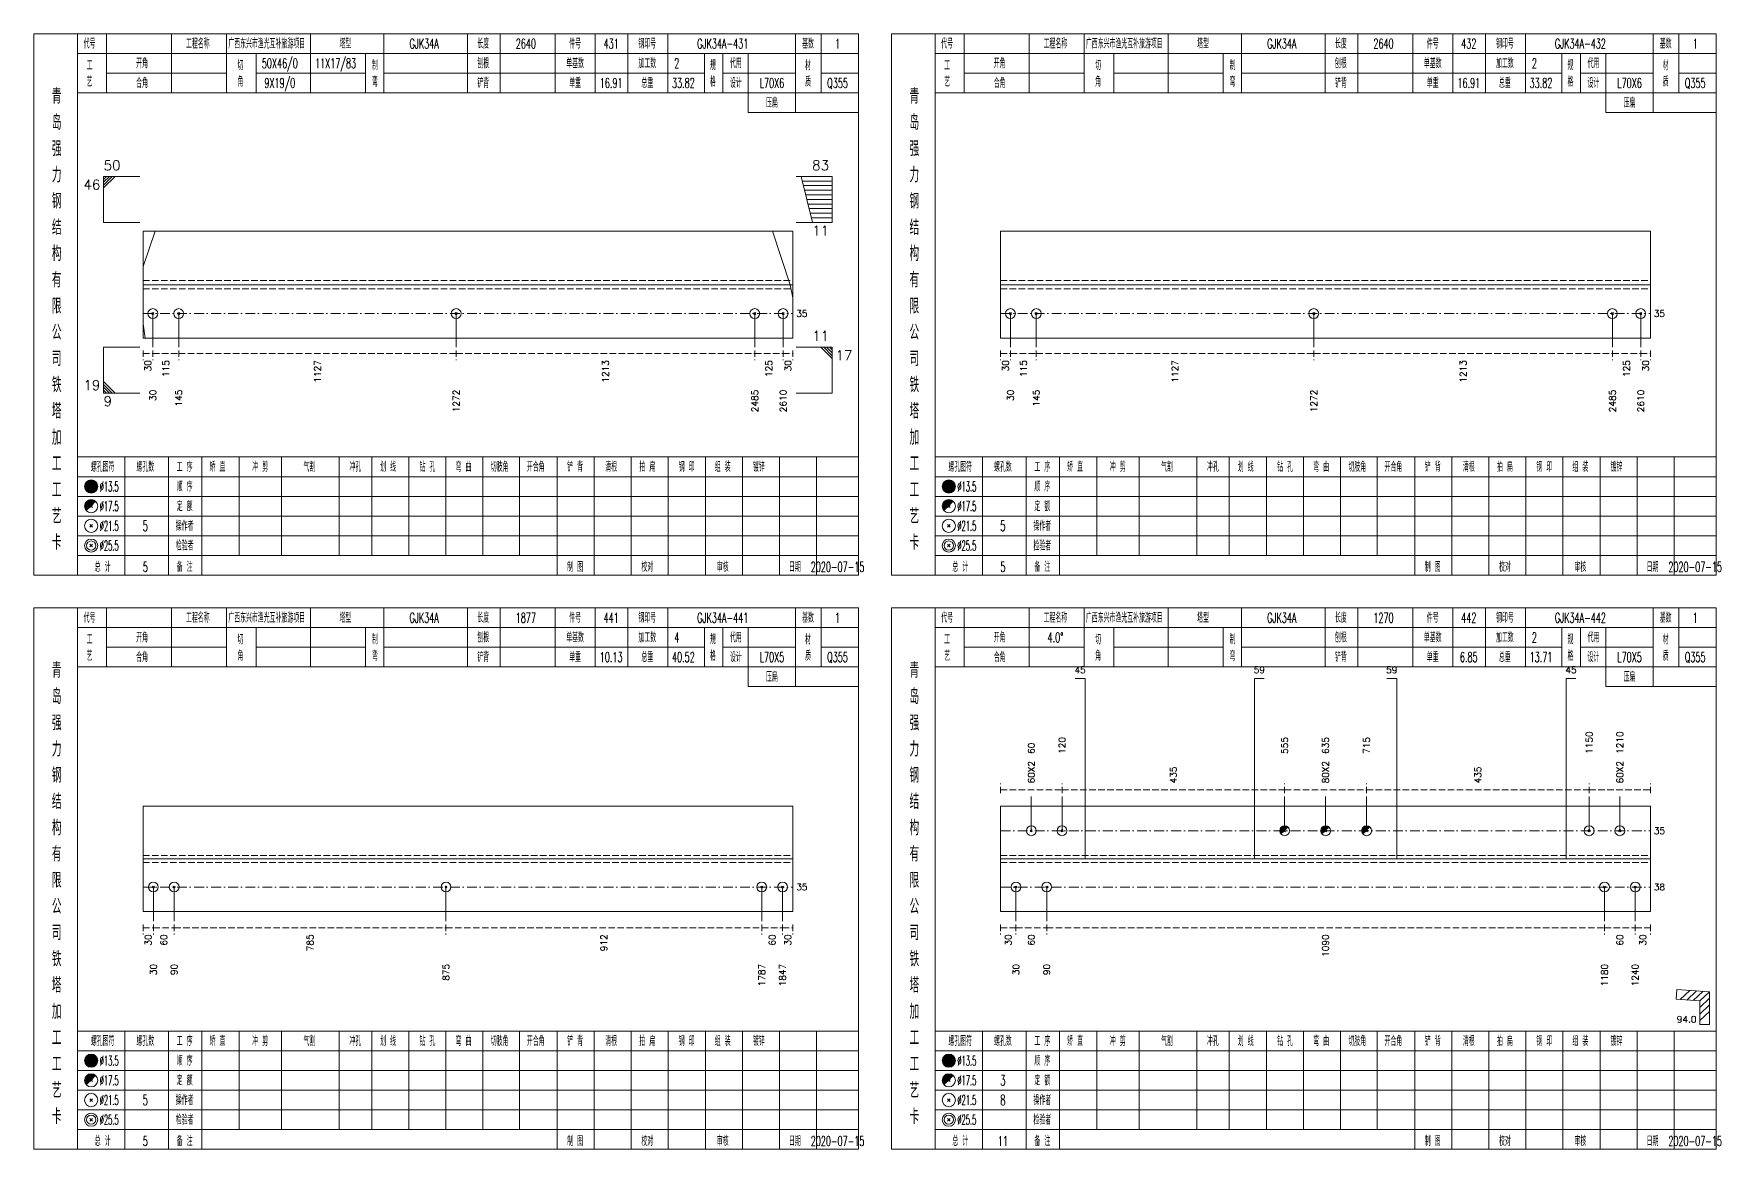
# Model space of a CAD drawing. Extents: x 0 to 2606, y -377 to 6479.
# Drawn here: x 2091 to 2606, y 4725 to 5065 of the extents above; entities that cross this region are included whole.
import ezdxf
from ezdxf.enums import TextEntityAlignment as Align

# ---------------------------------------------------------------- set-up
doc = ezdxf.new("R2010")
doc.units = 0
doc.header["$MEASUREMENT"] = 0
doc.linetypes.add('一点画线', pattern=[5.2, 3, -1, 0.2, -1])
doc.linetypes.add('虚线', pattern=[2.75, 2, -0.75])
doc.layers.get('0').update_dxf_attribs({"linetype": 'CONTINUOUS', "lineweight": 25})
for name, color, linetype, lineweight in [('1', 7, 'CONTINUOUS', 25), ('2', 7, 'CONTINUOUS', 25), ('4', 7, 'CONTINUOUS', 25)]:
    doc.layers.add(name, color=color, linetype=linetype, lineweight=lineweight)
doc.styles.get("Standard").update_dxf_attribs({"font": 'simplex.shx', "width": 0.7, "height": 3, "bigfont": 'gbhzfs.shx'})

msp = doc.modelspace()

# ---------------------------------------------------------------- linework, layer by layer
at = {"color": 7, "linetype": 'Continuous', "lineweight": 13}
for p, q in [((2112.5, 5021.5), (2123.5, 5021.5)), ((2112.5, 5007.5), (2112.5, 5021.5)), ((2113.38, 5021.5), (2112.5, 5020.62)), ((2114.25, 5021.5), (2112.5, 5019.75)), ((2115.12, 5021.5), (2112.5, 5018.88)), ((2116, 5021.5), (2112.5, 5018)), ((2334.6, 5021.5), (2323.6, 5021.5)), ((2328.6, 5007.5), (2325.1, 5021.5)), ((2334.6, 5020.1), (2325.45, 5020.1)), ((2334.6, 5007.5), (2334.6, 5021.5)), ((2334.6, 5018.7), (2325.8, 5018.7)), ((2334.6, 5017.3), (2326.15, 5017.3)), ((2334.6, 5015.9), (2326.5, 5015.9)), ((2334.6, 5014.5), (2326.85, 5014.5)), ((2334.6, 5013.1), (2327.2, 5013.1)), ((2334.6, 5011.7), (2327.55, 5011.7)), ((2334.6, 5010.3), (2327.9, 5010.3)), ((2112.5, 5007.5), (2123.5, 5007.5)), ((2124.5, 4994.08), (2128.25, 5004.79)), ((2321.77, 4988.5), (2316.37, 5004.79)), ((2334.6, 5007.5), (2323.6, 5007.5)), ((2334.6, 5008.9), (2328.25, 5008.9)), ((2322.6, 4984.54), (2321.77, 4988.5)), ((2127.5, 4979.71), (2127.5, 4969.5)), ((2135.38, 4979.71), (2135.38, 4969.5)), ((2219.95, 4979.71), (2219.95, 4969.5)), ((2310.97, 4979.71), (2310.97, 4969.5)), ((2319.6, 4979.71), (2319.6, 4969.5)), ((2388.9, 4979.71), (2388.9, 4969.5)), ((2396.78, 4979.71), (2396.78, 4969.5)), ((2481.35, 4979.71), (2481.35, 4969.5)), ((2572.37, 4979.71), (2572.37, 4969.5)), ((2581, 4979.71), (2581, 4969.5)), ((2124.5, 4976.63), (2125.18, 4972.21)), ((2112.5, 4969.5), (2123.5, 4969.5)), ((2112.5, 4969.5), (2112.5, 4955.5)), ((2334.6, 4969.5), (2323.6, 4969.5)), ((2331.1, 4969.5), (2334.6, 4966)), ((2331.98, 4969.5), (2334.6, 4966.88)), ((2332.85, 4969.5), (2334.6, 4967.75)), ((2333.73, 4969.5), (2334.6, 4968.62)), ((2334.6, 4969.5), (2334.6, 4955.5)), ((2116, 4955.5), (2112.5, 4959)), ((2115.12, 4955.5), (2112.5, 4958.12)), ((2114.25, 4955.5), (2112.5, 4957.25)), ((2113.38, 4955.5), (2112.5, 4956.38)), ((2112.5, 4955.5), (2123.5, 4955.5)), ((2334.6, 4955.5), (2323.6, 4955.5)), ((2395.26, 4822.07), (2395.26, 4832.5)), ((2404.62, 4822.07), (2404.62, 4832.5)), ((2472.47, 4822.07), (2472.47, 4832.5)), ((2484.95, 4822.07), (2484.95, 4832.5)), ((2497.43, 4822.07), (2497.43, 4832.5)), ((2565.28, 4822.07), (2565.28, 4832.5)), ((2574.64, 4822.07), (2574.64, 4832.5)), ((2394.96, 4821.77), (2395.56, 4822.37)), ((2395.56, 4821.77), (2394.96, 4822.37)), ((2404.32, 4821.77), (2404.92, 4822.37)), ((2404.92, 4821.77), (2404.32, 4822.37)), ((2564.98, 4821.77), (2565.58, 4822.37)), ((2565.58, 4821.77), (2564.98, 4822.37)), ((2574.34, 4821.77), (2574.94, 4822.37)), ((2574.94, 4821.77), (2574.34, 4822.37)), ((2127.67, 4804.93), (2127.67, 4794.5)), ((2134, 4804.93), (2134, 4794.5)), ((2216.85, 4804.93), (2216.85, 4794.5)), ((2313.1, 4804.93), (2313.1, 4794.5)), ((2319.43, 4804.93), (2319.43, 4794.5)), ((2390.58, 4804.93), (2390.58, 4794.5)), ((2399.94, 4804.93), (2399.94, 4794.5)), ((2569.96, 4804.93), (2569.96, 4794.5)), ((2579.32, 4804.93), (2579.32, 4794.5))]:
    msp.add_line(p, q, dxfattribs=at)
at = {"color": 7, "linetype": 'Continuous', "lineweight": 18}
for p, q in [((2124.5, 5004.79), (2124.5, 4972.21)), ((2124.5, 5004.79), (2322.6, 5004.79)), ((2322.6, 5004.79), (2322.6, 4972.21)), ((2385.9, 5004.79), (2385.9, 4972.21)), ((2385.9, 5004.79), (2584, 5004.79)), ((2584, 5004.79), (2584, 4972.21)), ((2124.5, 4988.5), (2322.6, 4988.5)), ((2385.9, 4988.5), (2584, 4988.5)), ((2124.5, 4829.57), (2124.5, 4797.43)), ((2124.5, 4829.57), (2322.6, 4829.57)), ((2322.6, 4829.57), (2322.6, 4797.43)), ((2385.9, 4829.57), (2385.9, 4797.43)), ((2385.9, 4829.57), (2584, 4829.57)), ((2584, 4829.57), (2584, 4797.43)), ((2124.5, 4813.5), (2322.6, 4813.5)), ((2385.9, 4813.5), (2584, 4813.5))]:
    msp.add_line(p, q, dxfattribs=at)
at = {"color": 1, "linetype": '虚线', "lineweight": 18}
for p, q in [((2124.5, 4989.79), (2322.6, 4989.79)), ((2385.9, 4989.79), (2584, 4989.79)), ((2124.5, 4987.21), (2322.6, 4987.21)), ((2385.9, 4987.21), (2584, 4987.21)), ((2124.5, 4814.57), (2322.6, 4814.57)), ((2385.9, 4814.57), (2584, 4814.57)), ((2124.5, 4812.43), (2322.6, 4812.43)), ((2385.9, 4812.43), (2584, 4812.43))]:
    msp.add_line(p, q, dxfattribs=at)
at = {"color": 3, "linetype": '一点画线', "lineweight": 13}
for p, q in [((2124.5, 4979.71), (2322.6, 4979.71)), ((2385.9, 4979.71), (2584, 4979.71)), ((2385.9, 4822.07), (2584, 4822.07)), ((2124.5, 4804.93), (2322.6, 4804.93)), ((2385.9, 4804.93), (2584, 4804.93))]:
    msp.add_line(p, q, dxfattribs=at)
at = {"color": 8, "linetype": '虚线', "lineweight": 9}
for p, q in [((2124.5, 4968.5), (2124.5, 4965.5)), ((2124.5, 4967.5), (2127.5, 4967.5)), ((2127.5, 4968.5), (2127.5, 4965.5)), ((2127.5, 4968.5), (2127.5, 4965.5)), ((2127.5, 4967.5), (2135.38, 4967.5)), ((2135.38, 4968.5), (2135.38, 4965.5)), ((2135.38, 4968.5), (2135.38, 4965.5)), ((2135.38, 4967.5), (2219.95, 4967.5)), ((2219.95, 4968.5), (2219.95, 4965.5)), ((2219.95, 4968.5), (2219.95, 4965.5)), ((2219.95, 4967.5), (2310.97, 4967.5)), ((2310.97, 4968.5), (2310.97, 4965.5)), ((2310.97, 4968.5), (2310.97, 4965.5)), ((2310.97, 4967.5), (2319.6, 4967.5)), ((2319.6, 4968.5), (2319.6, 4965.5)), ((2319.6, 4968.5), (2319.6, 4965.5)), ((2319.6, 4967.5), (2322.6, 4967.5)), ((2322.6, 4968.5), (2322.6, 4965.5)), ((2385.9, 4968.5), (2385.9, 4965.5)), ((2385.9, 4967.5), (2388.9, 4967.5)), ((2388.9, 4968.5), (2388.9, 4965.5)), ((2388.9, 4968.5), (2388.9, 4965.5)), ((2388.9, 4967.5), (2396.78, 4967.5)), ((2396.78, 4968.5), (2396.78, 4965.5)), ((2396.78, 4968.5), (2396.78, 4965.5)), ((2396.78, 4967.5), (2481.35, 4967.5)), ((2481.35, 4968.5), (2481.35, 4965.5)), ((2481.35, 4968.5), (2481.35, 4965.5)), ((2481.35, 4967.5), (2572.37, 4967.5)), ((2572.37, 4968.5), (2572.37, 4965.5)), ((2572.37, 4968.5), (2572.37, 4965.5)), ((2572.37, 4967.5), (2581, 4967.5)), ((2581, 4968.5), (2581, 4965.5)), ((2581, 4968.5), (2581, 4965.5)), ((2581, 4967.5), (2584, 4967.5)), ((2584, 4968.5), (2584, 4965.5)), ((2385.9, 4833.5), (2385.9, 4836.5)), ((2404.62, 4833.5), (2404.62, 4836.5)), ((2404.62, 4833.5), (2404.62, 4836.5)), ((2472.47, 4833.5), (2472.47, 4836.5)), ((2472.47, 4833.5), (2472.47, 4836.5)), ((2497.43, 4833.5), (2497.43, 4836.5)), ((2497.43, 4833.5), (2497.43, 4836.5)), ((2565.28, 4833.5), (2565.28, 4836.5)), ((2565.28, 4833.5), (2565.28, 4836.5)), ((2584, 4833.5), (2584, 4836.5)), ((2385.9, 4834.5), (2404.62, 4834.5)), ((2404.62, 4834.5), (2472.47, 4834.5)), ((2472.47, 4834.5), (2497.43, 4834.5)), ((2497.43, 4834.5), (2565.28, 4834.5)), ((2565.28, 4834.5), (2584, 4834.5)), ((2124.5, 4793.5), (2124.5, 4790.5)), ((2124.5, 4792.5), (2127.67, 4792.5)), ((2127.67, 4793.5), (2127.67, 4790.5)), ((2127.67, 4793.5), (2127.67, 4790.5)), ((2127.67, 4792.5), (2134, 4792.5)), ((2134, 4793.5), (2134, 4790.5)), ((2134, 4793.5), (2134, 4790.5)), ((2134, 4792.5), (2216.85, 4792.5)), ((2216.85, 4793.5), (2216.85, 4790.5)), ((2216.85, 4793.5), (2216.85, 4790.5)), ((2216.85, 4792.5), (2313.1, 4792.5)), ((2313.1, 4793.5), (2313.1, 4790.5)), ((2313.1, 4793.5), (2313.1, 4790.5)), ((2313.1, 4792.5), (2319.43, 4792.5)), ((2319.43, 4793.5), (2319.43, 4790.5)), ((2319.43, 4793.5), (2319.43, 4790.5)), ((2319.43, 4792.5), (2322.6, 4792.5)), ((2322.6, 4793.5), (2322.6, 4790.5)), ((2385.9, 4793.5), (2385.9, 4790.5)), ((2385.9, 4792.5), (2390.58, 4792.5)), ((2390.58, 4793.5), (2390.58, 4790.5)), ((2390.58, 4793.5), (2390.58, 4790.5)), ((2390.58, 4792.5), (2399.94, 4792.5)), ((2399.94, 4793.5), (2399.94, 4790.5)), ((2399.94, 4793.5), (2399.94, 4790.5)), ((2399.94, 4792.5), (2569.96, 4792.5)), ((2569.96, 4793.5), (2569.96, 4790.5)), ((2569.96, 4793.5), (2569.96, 4790.5)), ((2569.96, 4792.5), (2579.32, 4792.5)), ((2579.32, 4793.5), (2579.32, 4790.5)), ((2579.32, 4793.5), (2579.32, 4790.5)), ((2579.32, 4792.5), (2584, 4792.5)), ((2584, 4793.5), (2584, 4790.5))]:
    msp.add_line(p, q, dxfattribs=at)
at = {"color": 7, "linetype": 'Continuous', "lineweight": 0}
for p, q in [((2472.17, 4821.77), (2472.77, 4822.37)), ((2472.17, 4822.37), (2472.77, 4821.77)), ((2484.65, 4821.77), (2485.25, 4822.37)), ((2484.65, 4822.37), (2485.25, 4821.77)), ((2497.13, 4821.77), (2497.73, 4822.37)), ((2497.13, 4822.37), (2497.73, 4821.77))]:
    msp.add_line(p, q, dxfattribs=at)
at = {"color": 7, "linetype": 'Continuous', "lineweight": 13}
for centre in [(2395.26, 4822.07), (2404.62, 4822.07), (2472.47, 4822.07), (2484.95, 4822.07), (2497.43, 4822.07), (2565.28, 4822.07), (2574.64, 4822.07)]:
    msp.add_circle(centre, 1.5, dxfattribs=at)
for centre, radius in [((2472.47, 4822.07), 1.35), ((2472.47, 4822.07), 1.2), ((2472.47, 4822.07), 1.05), ((2472.47, 4822.07), 0.9), ((2472.47, 4822.07), 0.75), ((2472.47, 4822.07), 0.6), ((2472.47, 4822.07), 0.45), ((2472.47, 4822.07), 0.3), ((2472.47, 4822.07), 0.15), ((2484.95, 4822.07), 1.35), ((2484.95, 4822.07), 1.2), ((2484.95, 4822.07), 1.05), ((2484.95, 4822.07), 0.9), ((2484.95, 4822.07), 0.75), ((2484.95, 4822.07), 0.6), ((2484.95, 4822.07), 0.45), ((2484.95, 4822.07), 0.3), ((2484.95, 4822.07), 0.15), ((2497.43, 4822.07), 1.35), ((2497.43, 4822.07), 1.2), ((2497.43, 4822.07), 1.05), ((2497.43, 4822.07), 0.9), ((2497.43, 4822.07), 0.75), ((2497.43, 4822.07), 0.6), ((2497.43, 4822.07), 0.45), ((2497.43, 4822.07), 0.3), ((2497.43, 4822.07), 0.15)]:
    msp.add_arc(centre, radius, 45, 225, dxfattribs=at)
at = {"layer": '1', "color": 7, "linetype": 'Continuous', "lineweight": 13}
for p, q in [((2127.2, 4979.41), (2127.8, 4980.01)), ((2127.8, 4979.41), (2127.2, 4980.01)), ((2135.08, 4979.41), (2135.68, 4980.01)), ((2135.68, 4979.41), (2135.08, 4980.01)), ((2219.65, 4979.41), (2220.25, 4980.01)), ((2220.25, 4979.41), (2219.65, 4980.01)), ((2310.67, 4979.41), (2311.27, 4980.01)), ((2311.27, 4979.41), (2310.67, 4980.01)), ((2319.3, 4979.41), (2319.9, 4980.01)), ((2319.9, 4979.41), (2319.3, 4980.01)), ((2388.6, 4979.41), (2389.2, 4980.01)), ((2389.2, 4979.41), (2388.6, 4980.01)), ((2396.48, 4979.41), (2397.08, 4980.01)), ((2397.08, 4979.41), (2396.48, 4980.01)), ((2481.05, 4979.41), (2481.65, 4980.01)), ((2481.65, 4979.41), (2481.05, 4980.01)), ((2572.07, 4979.41), (2572.67, 4980.01)), ((2572.67, 4979.41), (2572.07, 4980.01)), ((2580.7, 4979.41), (2581.3, 4980.01)), ((2581.3, 4979.41), (2580.7, 4980.01)), ((2127.37, 4804.63), (2127.97, 4805.23)), ((2127.97, 4804.63), (2127.37, 4805.23)), ((2133.7, 4804.63), (2134.3, 4805.23)), ((2134.3, 4804.63), (2133.7, 4805.23)), ((2216.55, 4804.63), (2217.15, 4805.23)), ((2217.15, 4804.63), (2216.55, 4805.23)), ((2312.8, 4804.63), (2313.4, 4805.23)), ((2313.4, 4804.63), (2312.8, 4805.23)), ((2319.13, 4804.63), (2319.73, 4805.23)), ((2319.73, 4804.63), (2319.13, 4805.23)), ((2390.28, 4804.63), (2390.88, 4805.23)), ((2390.88, 4804.63), (2390.28, 4805.23)), ((2399.64, 4804.63), (2400.24, 4805.23)), ((2400.24, 4804.63), (2399.64, 4805.23)), ((2569.66, 4804.63), (2570.26, 4805.23)), ((2570.26, 4804.63), (2569.66, 4805.23)), ((2579.02, 4804.63), (2579.62, 4805.23)), ((2579.62, 4804.63), (2579.02, 4805.23))]:
    msp.add_line(p, q, dxfattribs=at)
at = {"layer": '1', "color": 7, "linetype": 'Continuous', "lineweight": 18}
for p, q in [((2124.5, 4972.21), (2322.6, 4972.21)), ((2385.9, 4972.21), (2584, 4972.21)), ((2124.5, 4797.43), (2322.6, 4797.43)), ((2385.9, 4797.43), (2584, 4797.43))]:
    msp.add_line(p, q, dxfattribs=at)
at = {"layer": '1', "color": 7, "linetype": 'Continuous', "lineweight": 13}
for centre in [(2127.5, 4979.71), (2135.38, 4979.71), (2219.95, 4979.71), (2310.97, 4979.71), (2319.6, 4979.71), (2388.9, 4979.71), (2396.78, 4979.71), (2481.35, 4979.71), (2572.37, 4979.71), (2581, 4979.71), (2127.67, 4804.93), (2134, 4804.93), (2216.85, 4804.93), (2313.1, 4804.93), (2319.43, 4804.93), (2390.58, 4804.93), (2399.94, 4804.93), (2569.96, 4804.93), (2579.32, 4804.93)]:
    msp.add_circle(centre, 1.5, dxfattribs=at)
at = {"layer": '2', "color": 7, "linetype": 'Continuous', "lineweight": 13}
for p, q in [((2411.64, 4868.5), (2408.64, 4868.5)), ((2411.64, 4813.5), (2411.64, 4868.5)), ((2463.27, 4813.5), (2463.27, 4868.5)), ((2463.27, 4868.5), (2466.27, 4868.5)), ((2506.63, 4868.5), (2503.63, 4868.5)), ((2506.63, 4813.5), (2506.63, 4868.5)), ((2558.26, 4813.5), (2558.26, 4868.5)), ((2558.26, 4868.5), (2561.26, 4868.5)), ((2592.02, 4773.7), (2591.82, 4770.7)), ((2602, 4773), (2592.02, 4773.7)), ((2593.01, 4770.62), (2596.01, 4773.42)), ((2595.01, 4770.48), (2598.01, 4773.28)), ((2597, 4770.34), (2600, 4773.14)), ((2591.82, 4770.7), (2599, 4770.2)), ((2599, 4770.2), (2602, 4773)), ((2599, 4768.2), (2602, 4771)), ((2599, 4770.2), (2599, 4763)), ((2599, 4766.2), (2602, 4769)), ((2602, 4763), (2602, 4773)), ((2599, 4764.2), (2602, 4767)), ((2599, 4763), (2602, 4763))]:
    msp.add_line(p, q, dxfattribs=at)
at = {"layer": '4', "color": 1, "linetype": 'Continuous', "lineweight": 18}
for p, q in [((2104.5, 4900), (2104.5, 5065)), ((2113.4, 5047), (2113.4, 5065)), ((2133.2, 5047), (2133.2, 5065)), ((2150, 5047), (2150, 5065)), ((2175.6, 5047), (2175.6, 5065)), ((2197.9, 5047), (2197.9, 5065)), ((2223.4, 5047), (2223.4, 5065)), ((2233.4, 5047), (2233.4, 5065)), ((2250.1, 5047), (2250.1, 5065)), ((2262.3, 5047), (2262.3, 5065)), ((2272.3, 5047), (2272.3, 5065)), ((2284.5, 5047), (2284.5, 5065)), ((2323.4, 5041), (2323.4, 5065)), ((2331.2, 5047), (2331.2, 5065)), ((2365.9, 4900), (2365.9, 5065)), ((2374.8, 5047), (2374.8, 5065)), ((2394.6, 5047), (2394.6, 5065)), ((2411.4, 5047), (2411.4, 5065)), ((2437, 5047), (2437, 5065)), ((2459.3, 5047), (2459.3, 5065)), ((2484.8, 5047), (2484.8, 5065)), ((2494.8, 5047), (2494.8, 5065)), ((2511.5, 5047), (2511.5, 5065)), ((2523.7, 5047), (2523.7, 5065)), ((2533.7, 5047), (2533.7, 5065)), ((2545.9, 5047), (2545.9, 5065)), ((2584.8, 5041), (2584.8, 5065)), ((2592.6, 5047), (2592.6, 5065)), ((2104.5, 5059), (2342.6, 5059)), ((2159, 5047), (2159, 5059)), ((2192.3, 5047), (2192.3, 5059)), ((2295.6, 5047), (2295.6, 5059)), ((2301.2, 5047), (2301.2, 5059)), ((2309, 5041), (2309, 5059)), ((2365.9, 5059), (2604, 5059)), ((2420.4, 5047), (2420.4, 5059)), ((2453.7, 5047), (2453.7, 5059)), ((2557, 5047), (2557, 5059)), ((2562.6, 5047), (2562.6, 5059)), ((2570.4, 5041), (2570.4, 5059)), ((2113.4, 5053), (2150, 5053)), ((2159, 5053), (2192.3, 5053)), ((2197.9, 5053), (2295.6, 5053)), ((2301.2, 5053), (2323.4, 5053)), ((2331.2, 5053), (2342.6, 5053)), ((2374.8, 5053), (2411.4, 5053)), ((2420.4, 5053), (2453.7, 5053)), ((2459.3, 5053), (2557, 5053)), ((2562.6, 5053), (2584.8, 5053)), ((2592.6, 5053), (2604, 5053)), ((2104.5, 5047), (2342.6, 5047)), ((2365.9, 5047), (2604, 5047)), ((2309, 5041), (2342.6, 5041)), ((2570.4, 5041), (2604, 5041)), ((2104.5, 4936), (2342.6, 4936)), ((2119, 4900), (2119, 4936)), ((2132.3, 4900), (2132.3, 4936)), ((2142.4, 4900), (2142.4, 4936)), ((2153.8, 4906), (2153.8, 4936)), ((2166.7, 4906), (2166.7, 4936)), ((2184.3, 4906), (2184.3, 4936)), ((2194.2, 4906), (2194.2, 4936)), ((2205.5, 4906), (2205.5, 4936)), ((2216.8, 4906), (2216.8, 4936)), ((2228.1, 4906), (2228.1, 4936)), ((2239.3, 4906), (2239.3, 4936)), ((2250.7, 4906), (2250.7, 4936)), ((2262, 4906), (2262, 4936)), ((2273.3, 4906), (2273.3, 4936)), ((2284.6, 4906), (2284.6, 4936)), ((2295.9, 4906), (2295.9, 4936)), ((2307.2, 4906), (2307.2, 4936)), ((2318.5, 4906), (2318.5, 4936)), ((2329.8, 4906), (2329.8, 4936)), ((2365.9, 4936), (2604, 4936)), ((2380.4, 4900), (2380.4, 4936)), ((2393.7, 4900), (2393.7, 4936)), ((2403.8, 4900), (2403.8, 4936)), ((2415.2, 4906), (2415.2, 4936)), ((2428.1, 4906), (2428.1, 4936)), ((2445.7, 4906), (2445.7, 4936)), ((2455.6, 4906), (2455.6, 4936)), ((2466.9, 4906), (2466.9, 4936)), ((2478.2, 4906), (2478.2, 4936)), ((2489.5, 4906), (2489.5, 4936)), ((2500.7, 4906), (2500.7, 4936)), ((2512.1, 4906), (2512.1, 4936)), ((2523.4, 4906), (2523.4, 4936)), ((2534.7, 4906), (2534.7, 4936)), ((2546, 4906), (2546, 4936)), ((2557.3, 4906), (2557.3, 4936)), ((2568.6, 4906), (2568.6, 4936)), ((2579.9, 4906), (2579.9, 4936)), ((2591.2, 4906), (2591.2, 4936)), ((2104.5, 4930), (2342.6, 4930)), ((2365.9, 4930), (2604, 4930)), ((2104.5, 4924), (2342.6, 4924)), ((2365.9, 4924), (2604, 4924)), ((2104.5, 4918), (2342.6, 4918)), ((2365.9, 4918), (2604, 4918)), ((2104.5, 4912), (2342.6, 4912)), ((2365.9, 4912), (2604, 4912)), ((2104.5, 4906), (2342.6, 4906)), ((2250.7, 4900), (2250.7, 4906)), ((2262, 4900), (2262, 4906)), ((2273.3, 4900), (2273.3, 4906)), ((2284.6, 4900), (2284.6, 4906)), ((2295.9, 4900), (2295.9, 4906)), ((2307.2, 4900), (2307.2, 4906)), ((2318.5, 4900), (2318.5, 4906)), ((2329.8, 4900), (2329.8, 4906)), ((2365.9, 4906), (2604, 4906)), ((2512.1, 4900), (2512.1, 4906)), ((2523.4, 4900), (2523.4, 4906)), ((2534.7, 4900), (2534.7, 4906)), ((2546, 4900), (2546, 4906)), ((2557.3, 4900), (2557.3, 4906)), ((2568.6, 4900), (2568.6, 4906)), ((2579.9, 4900), (2579.9, 4906)), ((2591.2, 4900), (2591.2, 4906)), ((2104.5, 4725), (2104.5, 4890)), ((2113.4, 4872), (2113.4, 4890)), ((2133.2, 4872), (2133.2, 4890)), ((2150, 4872), (2150, 4890)), ((2175.6, 4872), (2175.6, 4890)), ((2197.9, 4872), (2197.9, 4890)), ((2223.4, 4872), (2223.4, 4890)), ((2233.4, 4872), (2233.4, 4890)), ((2250.1, 4872), (2250.1, 4890)), ((2262.3, 4872), (2262.3, 4890)), ((2272.3, 4872), (2272.3, 4890)), ((2284.5, 4872), (2284.5, 4890)), ((2323.4, 4866), (2323.4, 4890)), ((2331.2, 4872), (2331.2, 4890)), ((2365.9, 4725), (2365.9, 4890)), ((2374.8, 4872), (2374.8, 4890)), ((2394.6, 4872), (2394.6, 4890)), ((2411.4, 4872), (2411.4, 4890)), ((2437, 4872), (2437, 4890)), ((2459.3, 4872), (2459.3, 4890)), ((2484.8, 4872), (2484.8, 4890)), ((2494.8, 4872), (2494.8, 4890)), ((2511.5, 4872), (2511.5, 4890)), ((2523.7, 4872), (2523.7, 4890)), ((2533.7, 4872), (2533.7, 4890)), ((2545.9, 4872), (2545.9, 4890)), ((2584.8, 4866), (2584.8, 4890)), ((2592.6, 4872), (2592.6, 4890)), ((2104.5, 4884), (2342.6, 4884)), ((2159, 4872), (2159, 4884)), ((2192.3, 4872), (2192.3, 4884)), ((2295.6, 4872), (2295.6, 4884)), ((2301.2, 4872), (2301.2, 4884)), ((2309, 4866), (2309, 4884)), ((2365.9, 4884), (2604, 4884)), ((2420.4, 4872), (2420.4, 4884)), ((2453.7, 4872), (2453.7, 4884)), ((2557, 4872), (2557, 4884)), ((2562.6, 4872), (2562.6, 4884)), ((2570.4, 4866), (2570.4, 4884)), ((2113.4, 4878), (2150, 4878)), ((2159, 4878), (2192.3, 4878)), ((2197.9, 4878), (2295.6, 4878)), ((2301.2, 4878), (2323.4, 4878)), ((2331.2, 4878), (2342.6, 4878)), ((2374.8, 4878), (2411.4, 4878)), ((2420.4, 4878), (2453.7, 4878)), ((2459.3, 4878), (2557, 4878)), ((2562.6, 4878), (2584.8, 4878)), ((2592.6, 4878), (2604, 4878)), ((2104.5, 4872), (2342.6, 4872)), ((2365.9, 4872), (2604, 4872)), ((2309, 4866), (2342.6, 4866)), ((2570.4, 4866), (2604, 4866)), ((2104.5, 4761), (2342.6, 4761)), ((2119, 4725), (2119, 4761)), ((2132.3, 4725), (2132.3, 4761)), ((2142.4, 4725), (2142.4, 4761)), ((2153.8, 4731), (2153.8, 4761)), ((2166.7, 4731), (2166.7, 4761)), ((2184.3, 4731), (2184.3, 4761)), ((2194.2, 4731), (2194.2, 4761)), ((2205.5, 4731), (2205.5, 4761)), ((2216.8, 4731), (2216.8, 4761)), ((2228.1, 4731), (2228.1, 4761)), ((2239.3, 4731), (2239.3, 4761)), ((2250.7, 4731), (2250.7, 4761)), ((2262, 4731), (2262, 4761)), ((2273.3, 4731), (2273.3, 4761)), ((2284.6, 4731), (2284.6, 4761)), ((2295.9, 4731), (2295.9, 4761)), ((2307.2, 4731), (2307.2, 4761)), ((2318.5, 4731), (2318.5, 4761)), ((2329.8, 4731), (2329.8, 4761)), ((2365.9, 4761), (2604, 4761)), ((2380.4, 4725), (2380.4, 4761)), ((2393.7, 4725), (2393.7, 4761)), ((2403.8, 4725), (2403.8, 4761)), ((2415.2, 4731), (2415.2, 4761)), ((2428.1, 4731), (2428.1, 4761)), ((2445.7, 4731), (2445.7, 4761)), ((2455.6, 4731), (2455.6, 4761)), ((2466.9, 4731), (2466.9, 4761)), ((2478.2, 4731), (2478.2, 4761)), ((2489.5, 4731), (2489.5, 4761)), ((2500.7, 4731), (2500.7, 4761)), ((2512.1, 4731), (2512.1, 4761)), ((2523.4, 4731), (2523.4, 4761)), ((2534.7, 4731), (2534.7, 4761)), ((2546, 4731), (2546, 4761)), ((2557.3, 4731), (2557.3, 4761)), ((2568.6, 4731), (2568.6, 4761)), ((2579.9, 4731), (2579.9, 4761)), ((2591.2, 4731), (2591.2, 4761)), ((2104.5, 4755), (2342.6, 4755)), ((2365.9, 4755), (2604, 4755)), ((2104.5, 4749), (2342.6, 4749)), ((2365.9, 4749), (2604, 4749)), ((2104.5, 4743), (2342.6, 4743)), ((2365.9, 4743), (2604, 4743)), ((2104.5, 4737), (2342.6, 4737)), ((2365.9, 4737), (2604, 4737)), ((2104.5, 4731), (2342.6, 4731)), ((2250.7, 4725), (2250.7, 4731)), ((2262, 4725), (2262, 4731)), ((2273.3, 4725), (2273.3, 4731)), ((2284.6, 4725), (2284.6, 4731)), ((2295.9, 4725), (2295.9, 4731)), ((2307.2, 4725), (2307.2, 4731)), ((2318.5, 4725), (2318.5, 4731)), ((2329.8, 4725), (2329.8, 4731)), ((2365.9, 4731), (2604, 4731)), ((2512.1, 4725), (2512.1, 4731)), ((2523.4, 4725), (2523.4, 4731)), ((2534.7, 4725), (2534.7, 4731)), ((2546, 4725), (2546, 4731)), ((2557.3, 4725), (2557.3, 4731)), ((2568.6, 4725), (2568.6, 4731)), ((2579.9, 4725), (2579.9, 4731)), ((2591.2, 4725), (2591.2, 4731))]:
    msp.add_line(p, q, dxfattribs=at)
at = {"layer": '4', "color": 7, "linetype": 'Continuous', "lineweight": 13}
for p, q in [((2108.5, 4926.8), (2108.9, 4927.2)), ((2108.9, 4926.8), (2108.5, 4927.2)), ((2369.9, 4926.8), (2370.3, 4927.2)), ((2370.3, 4926.8), (2369.9, 4927.2)), ((2108.3, 4914.6), (2109.1, 4915.4)), ((2109.1, 4914.6), (2108.3, 4915.4)), ((2369.7, 4914.6), (2370.5, 4915.4)), ((2370.5, 4914.6), (2369.7, 4915.4)), ((2108.3, 4908.6), (2109.1, 4909.4)), ((2109.1, 4908.6), (2108.3, 4909.4)), ((2369.7, 4908.6), (2370.5, 4909.4)), ((2370.5, 4908.6), (2369.7, 4909.4)), ((2108.5, 4751.8), (2108.9, 4752.2)), ((2108.9, 4751.8), (2108.5, 4752.2)), ((2369.9, 4751.8), (2370.3, 4752.2)), ((2370.3, 4751.8), (2369.9, 4752.2)), ((2108.3, 4739.6), (2109.1, 4740.4)), ((2109.1, 4739.6), (2108.3, 4740.4)), ((2369.7, 4739.6), (2370.5, 4740.4)), ((2370.5, 4739.6), (2369.7, 4740.4)), ((2108.3, 4733.6), (2109.1, 4734.4)), ((2109.1, 4733.6), (2108.3, 4734.4)), ((2369.7, 4733.6), (2370.5, 4734.4)), ((2370.5, 4733.6), (2369.7, 4734.4))]:
    msp.add_line(p, q, dxfattribs=at)
at = {"layer": '4', "color": 7, "linetype": 'Continuous', "lineweight": 0}
for p, q in [((2108.3, 4920.6), (2109.1, 4921.4)), ((2108.3, 4921.4), (2109.1, 4920.6)), ((2369.7, 4920.6), (2370.5, 4921.4)), ((2369.7, 4921.4), (2370.5, 4920.6)), ((2108.3, 4745.6), (2109.1, 4746.4)), ((2108.3, 4746.4), (2109.1, 4745.6)), ((2369.7, 4745.6), (2370.5, 4746.4)), ((2369.7, 4746.4), (2370.5, 4745.6))]:
    msp.add_line(p, q, dxfattribs=at)
at = {"layer": '4', "color": 1, "linetype": 'Continuous', "lineweight": 18}
for points in [[(2091.2, 5065), (2091.2, 4900), (2342.6, 4900), (2342.6, 5065)], [(2352.6, 5065), (2352.6, 4900), (2604, 4900), (2604, 5065)], [(2091.2, 4890), (2091.2, 4725), (2342.6, 4725), (2342.6, 4890)], [(2352.6, 4890), (2352.6, 4725), (2604, 4725), (2604, 4890)]]:
    msp.add_lwpolyline(points, close=True, dxfattribs=at)
at = {"layer": '4', "color": 7, "linetype": 'Continuous', "lineweight": 13}
for centre, radius in [((2108.7, 4927), 2), ((2108.7, 4927), 1.8), ((2108.7, 4927), 1.6), ((2108.7, 4927), 1.4), ((2108.7, 4927), 1.2), ((2108.7, 4927), 1), ((2108.7, 4927), 0.8), ((2108.7, 4927), 0.6), ((2370.1, 4927), 2), ((2370.1, 4927), 1.8), ((2370.1, 4927), 1.6), ((2370.1, 4927), 1.4), ((2370.1, 4927), 1.2), ((2370.1, 4927), 1), ((2370.1, 4927), 0.8), ((2370.1, 4927), 0.6), ((2108.7, 4921), 2), ((2108.7, 4927), 0.4), ((2108.7, 4927), 0.2), ((2370.1, 4921), 2), ((2370.1, 4927), 0.4), ((2370.1, 4927), 0.2), ((2108.7, 4915), 2), ((2370.1, 4915), 2), ((2108.7, 4909), 2), ((2108.7, 4909), 1.4), ((2370.1, 4909), 2), ((2370.1, 4909), 1.4), ((2108.7, 4752), 2), ((2108.7, 4752), 1.8), ((2108.7, 4752), 1.6), ((2108.7, 4752), 1.4), ((2108.7, 4752), 1.2), ((2108.7, 4752), 1), ((2108.7, 4752), 0.8), ((2108.7, 4752), 0.6), ((2370.1, 4752), 2), ((2370.1, 4752), 1.8), ((2370.1, 4752), 1.6), ((2370.1, 4752), 1.4), ((2370.1, 4752), 1.2), ((2370.1, 4752), 1), ((2370.1, 4752), 0.8), ((2370.1, 4752), 0.6), ((2108.7, 4746), 2), ((2108.7, 4752), 0.4), ((2108.7, 4752), 0.2), ((2370.1, 4746), 2), ((2370.1, 4752), 0.4), ((2370.1, 4752), 0.2), ((2108.7, 4740), 2), ((2370.1, 4740), 2), ((2108.7, 4734), 2), ((2108.7, 4734), 1.4), ((2370.1, 4734), 2), ((2370.1, 4734), 1.4)]:
    msp.add_circle(centre, radius, dxfattribs=at)
for centre, radius in [((2108.7, 4921), 1.8), ((2108.7, 4921), 1.6), ((2108.7, 4921), 1.4), ((2370.1, 4921), 1.8), ((2370.1, 4921), 1.6), ((2370.1, 4921), 1.4), ((2108.7, 4921), 1.2), ((2108.7, 4921), 1), ((2108.7, 4921), 0.8), ((2108.7, 4921), 0.6), ((2108.7, 4921), 0.4), ((2108.7, 4921), 0.2), ((2370.1, 4921), 1.2), ((2370.1, 4921), 1), ((2370.1, 4921), 0.8), ((2370.1, 4921), 0.6), ((2370.1, 4921), 0.4), ((2370.1, 4921), 0.2), ((2108.7, 4746), 1.8), ((2108.7, 4746), 1.6), ((2370.1, 4746), 1.8), ((2370.1, 4746), 1.6), ((2108.7, 4746), 1.4), ((2108.7, 4746), 1.2), ((2108.7, 4746), 1), ((2108.7, 4746), 0.8), ((2108.7, 4746), 0.6), ((2108.7, 4746), 0.4), ((2108.7, 4746), 0.2), ((2370.1, 4746), 1.4), ((2370.1, 4746), 1.2), ((2370.1, 4746), 1), ((2370.1, 4746), 0.8), ((2370.1, 4746), 0.6), ((2370.1, 4746), 0.4), ((2370.1, 4746), 0.2)]:
    msp.add_arc(centre, radius, 45, 225, dxfattribs=at)

# ---------------------------------------------------------------- texts
at = {"color": 7, "linetype": 'Continuous', "lineweight": 13}
msp.add_text('50', height=3, dxfattribs=at).set_placement((2112.5, 5022.5), align=Align.BOTTOM_LEFT)
for s, p in [('83', (2333.6, 5022.5)), ('11', (2333.6, 4970.5)), ('19', (2111.5, 4955.5))]:
    msp.add_text(s, height=3, dxfattribs=at).set_placement(p, align=Align.BOTTOM_RIGHT)
for s, p in [('46', (2111.5, 5020.5)), ('11', (2333.6, 5006.5))]:
    msp.add_text(s, height=3, dxfattribs=at).set_placement(p, align=Align.TOP_RIGHT)
for s, p in [('35', (2323.6, 4979.71)), ('35', (2585, 4979.71)), ('35', (2585, 4822.07)), ('35', (2323.6, 4804.93)), ('38', (2585, 4804.93))]:
    msp.add_text(s, height=2, dxfattribs=at).set_placement(p, align=Align.MIDDLE_LEFT)
at = {"color": 8, "linetype": 'Continuous', "lineweight": 9}
for s, p in [('30', (2126, 4965.5)), ('115', (2131.44, 4965.5)), ('1127', (2177.66, 4965.5)), ('1213', (2265.46, 4965.5)), ('125', (2315.28, 4965.5)), ('30', (2321.1, 4965.5)), ('30', (2387.4, 4965.5)), ('115', (2392.84, 4965.5)), ('1127', (2439.06, 4965.5)), ('1213', (2526.86, 4965.5)), ('125', (2576.68, 4965.5)), ('30', (2582.5, 4965.5)), ('30', (2126.08, 4790.5)), ('60', (2130.83, 4790.5)), ('785', (2175.42, 4790.5)), ('912', (2264.97, 4790.5)), ('60', (2316.27, 4790.5)), ('30', (2321.02, 4790.5)), ('30', (2388.24, 4790.5)), ('60', (2395.26, 4790.5)), ('1090', (2484.95, 4790.5)), ('60', (2574.64, 4790.5)), ('30', (2581.66, 4790.5))]:
    msp.add_text(s, height=2, rotation=90, dxfattribs=at).set_placement(p, align=Align.MIDDLE_RIGHT)
at = {"color": 7, "linetype": 'Continuous', "lineweight": 13}
for s, p in [('17', (2335.6, 4968.5)), ('9', (2112.5, 4954.5))]:
    msp.add_text(s, height=3, dxfattribs=at).set_placement(p, align=Align.TOP_LEFT)
for s, p in [('120', (2404.62, 4845.5)), ('555', (2472.47, 4845.5)), ('635', (2484.95, 4845.5)), ('715', (2497.43, 4845.5)), ('1150', (2565.28, 4845.5)), ('1210', (2574.64, 4845.5)), ('60', (2395.26, 4845.5))]:
    msp.add_text(s, height=2, rotation=90, dxfattribs=at).set_placement(p, align=Align.MIDDLE_LEFT)
at = {"color": 8, "linetype": 'Continuous', "lineweight": 9}
for s, p in [('60X2', (2395.26, 4836.5)), ('435', (2438.54, 4836.5)), ('80X2', (2484.95, 4836.5)), ('435', (2531.36, 4836.5)), ('60X2', (2574.64, 4836.5))]:
    msp.add_text(s, height=2, rotation=90, dxfattribs=at).set_placement(p, align=Align.MIDDLE_LEFT)
at = {"layer": '1', "color": 7, "linetype": 'Continuous', "lineweight": 13}
for s, p in [('30', (2127.5, 4956.5)), ('145', (2135.38, 4956.5)), ('1272', (2219.95, 4956.5)), ('2485', (2310.97, 4956.5)), ('2610', (2319.6, 4956.5)), ('30', (2388.9, 4956.5)), ('145', (2396.78, 4956.5)), ('1272', (2481.35, 4956.5)), ('2485', (2572.37, 4956.5)), ('2610', (2581, 4956.5)), ('30', (2127.67, 4781.5)), ('90', (2134, 4781.5)), ('875', (2216.85, 4781.5)), ('1787', (2313.1, 4781.5)), ('1847', (2319.43, 4781.5)), ('30', (2390.58, 4781.5)), ('90', (2399.94, 4781.5)), ('1180', (2569.96, 4781.5)), ('1240', (2579.32, 4781.5))]:
    msp.add_text(s, height=2, rotation=90, dxfattribs=at).set_placement(p, align=Align.MIDDLE_RIGHT)
at = {"layer": '2', "color": 7, "linetype": 'Continuous', "lineweight": 13}
for s, p in [('45', (2410.14, 4869.5)), ('59', (2464.77, 4869.5)), ('59', (2505.13, 4869.5)), ('45', (2559.76, 4869.5))]:
    msp.add_text(s, height=2, dxfattribs=at).set_placement(p, align=Align.BOTTOM_CENTER)
msp.add_text('94.0', height=2, dxfattribs=at).set_placement((2598, 4763), align=Align.BOTTOM_RIGHT)
at = {"layer": '4', "color": 1, "linetype": 'Continuous', "lineweight": 13}
for s, height, width, p in [('代号', 3, 0.6, (2108.2, 5062)), ('工程名称', 3, 0.6, (2141.2, 5062)), ('广西东兴市渔光互补旅游项目', 3, 0.6, (2162.2, 5062)), ('塔型', 3, 0.6, (2186.2, 5062)), ('GJK34A', 3, 0.6, (2210.2, 5062)), ('长度', 3, 0.6, (2228.2, 5062)), ('2640', 3, 0.6, (2241.2, 5062)), ('件号', 3, 0.6, (2256.2, 5062)), ('431', 3, 0.6, (2267.2, 5062)), ('钢印号', 3, 0.6, (2278.2, 5062)), ('GJK34A-431', 3, 0.6, (2301.2, 5062)), ('基数', 3, 0.6, (2327.2, 5062)), ('1', 3, 0.6, (2336.2, 5062)), ('代号', 3, 0.6, (2369.6, 5062)), ('工程名称', 3, 0.6, (2402.6, 5062)), ('广西东兴市渔光互补旅游项目', 3, 0.6, (2423.6, 5062)), ('塔型', 3, 0.6, (2447.6, 5062)), ('GJK34A', 3, 0.6, (2471.6, 5062)), ('长度', 3, 0.6, (2489.6, 5062)), ('2640', 3, 0.6, (2502.6, 5062)), ('件号', 3, 0.6, (2517.6, 5062)), ('432', 3, 0.6, (2528.6, 5062)), ('钢印号', 3, 0.6, (2539.6, 5062)), ('GJK34A-432', 3, 0.6, (2562.6, 5062)), ('基数', 3, 0.6, (2588.6, 5062)), ('1', 3, 0.6, (2597.6, 5062)), ('工', 3, 0.6, (2108.2, 5055.4)), ('开角', 3, 0.6, (2124.2, 5056)), ('切', 3, 0.6, (2154.2, 5055.4)), ('50X46/0', 3, 0.6, (2166.2, 5056)), ('11X17/83', 3, 0.6, (2183.2, 5056)), ('制', 3, 0.6, (2195.2, 5055.4)), ('刨根', 3, 0.6, (2228.2, 5056)), ('单基数', 3, 0.6, (2256.2, 5056)), ('加工数', 3, 0.6, (2278.2, 5056)), ('2', 3, 0.6, (2287.2, 5056)), ('规', 3, 0.6, (2298.2, 5055.4)), ('代用', 3, 0.6, (2305.2, 5056)), ('材', 3, 0.6, (2327.2, 5055.4)), ('工', 3, 0.6, (2369.6, 5055.4)), ('开角', 3, 0.6, (2385.6, 5056)), ('切', 3, 0.6, (2415.6, 5055.4)), ('制', 3, 0.6, (2456.6, 5055.4)), ('刨根', 3, 0.6, (2489.6, 5056)), ('单基数', 3, 0.6, (2517.6, 5056)), ('加工数', 3, 0.6, (2539.6, 5056)), ('2', 3, 0.6, (2548.6, 5056)), ('规', 3, 0.6, (2559.6, 5055.4)), ('代用', 3, 0.6, (2566.6, 5056)), ('材', 3, 0.6, (2588.6, 5055.4)), ('艺', 3, 0.6, (2108.2, 5050.4)), ('合角', 3, 0.6, (2124.2, 5050)), ('角', 3, 0.6, (2154.2, 5050.4)), ('9X19/0', 3, 0.6, (2166.2, 5050)), ('弯', 3, 0.6, (2195.2, 5050.4)), ('铲背', 3, 0.6, (2228.2, 5050)), ('单重', 3, 0.6, (2256.2, 5050)), ('16.91', 3, 0.6, (2267.2, 5050)), ('总重', 3, 0.6, (2278.2, 5050)), ('33.82', 3, 0.6, (2289.2, 5050)), ('格', 3, 0.6, (2298.2, 5050.4)), ('设计', 3, 0.6, (2305.2, 5050)), ('L70X6', 3, 0.6, (2316.2, 5050)), ('质', 3, 0.6, (2327.2, 5050.4)), ('Q355', 3, 0.6, (2336.2, 5050)), ('艺', 3, 0.6, (2369.6, 5050.4)), ('合角', 3, 0.6, (2385.6, 5050)), ('角', 3, 0.6, (2415.6, 5050.4)), ('弯', 3, 0.6, (2456.6, 5050.4)), ('铲背', 3, 0.6, (2489.6, 5050)), ('单重', 3, 0.6, (2517.6, 5050)), ('16.91', 3, 0.6, (2528.6, 5050)), ('总重', 3, 0.6, (2539.6, 5050)), ('33.82', 3, 0.6, (2550.6, 5050)), ('格', 3, 0.6, (2559.6, 5050.4)), ('设计', 3, 0.6, (2566.6, 5050)), ('L70X6', 3, 0.6, (2577.6, 5050)), ('质', 3, 0.6, (2588.6, 5050.4)), ('Q355', 3, 0.6, (2597.6, 5050)), ('青', 4.6, 0.8, (2098.2, 5046)), ('压扁', 3, 0.6, (2316.2, 5044)), ('青', 4.6, 0.8, (2359.6, 5046)), ('压扁', 3, 0.6, (2577.6, 5044)), ('岛', 4.6, 0.8, (2098.2, 5038)), ('岛', 4.6, 0.8, (2359.6, 5038)), ('强', 4.6, 0.8, (2098.2, 5030)), ('强', 4.6, 0.8, (2359.6, 5030)), ('力', 4.6, 0.8, (2098.2, 5022)), ('力', 4.6, 0.8, (2359.6, 5022)), ('钢', 4.6, 0.8, (2098.2, 5014)), ('钢', 4.6, 0.8, (2359.6, 5014)), ('结', 4.6, 0.8, (2098.2, 5006)), ('结', 4.6, 0.8, (2359.6, 5006)), ('构', 4.6, 0.8, (2098.2, 4998)), ('构', 4.6, 0.8, (2359.6, 4998)), ('有', 4.6, 0.8, (2098.2, 4990)), ('有', 4.6, 0.8, (2359.6, 4990)), ('限', 4.6, 0.8, (2098.2, 4982)), ('限', 4.6, 0.8, (2359.6, 4982)), ('公', 4.6, 0.8, (2098.2, 4974)), ('公', 4.6, 0.8, (2359.6, 4974)), ('司', 4.6, 0.8, (2098.2, 4966)), ('司', 4.6, 0.8, (2359.6, 4966)), ('铁', 4.6, 0.8, (2098.2, 4958)), ('铁', 4.6, 0.8, (2359.6, 4958)), ('塔', 4.6, 0.8, (2098.2, 4950)), ('塔', 4.6, 0.8, (2359.6, 4950)), ('加', 4.6, 0.8, (2098.2, 4942)), ('加', 4.6, 0.8, (2359.6, 4942)), ('工', 4.6, 0.8, (2098.2, 4934)), ('螺孔图符', 3, 0.6, (2112.2, 4933)), ('螺孔数', 3, 0.6, (2125.2, 4933)), ('工 序', 3, 0.6, (2137.2, 4933)), ('矫 直', 3, 0.6, (2147.2, 4933)), ('冲 剪', 3, 0.6, (2160.2, 4933)), ('气割', 3, 0.6, (2175.2, 4933)), ('冲孔', 3, 0.6, (2189.2, 4933)), ('划 线', 3, 0.6, (2199.2, 4933)), ('钻 孔', 3, 0.6, (2211.2, 4933)), ('弯 曲', 3, 0.6, (2222.2, 4933)), ('切肢角', 3, 0.6, (2233.2, 4933)), ('开合角', 3, 0.6, (2244.2, 4933)), ('铲 背', 3, 0.6, (2256.2, 4933)), ('清根', 3, 0.6, (2267.2, 4933)), ('拍 扁', 3, 0.6, (2278.2, 4933)), ('钢 印', 3, 0.6, (2290.2, 4933)), ('组 装', 3, 0.6, (2301.2, 4933)), ('镀锌', 3, 0.6, (2312.2, 4933)), ('工', 4.6, 0.8, (2359.6, 4934)), ('螺孔图符', 3, 0.6, (2373.6, 4933)), ('螺孔数', 3, 0.6, (2386.6, 4933)), ('工 序', 3, 0.6, (2398.6, 4933)), ('矫 直', 3, 0.6, (2408.6, 4933)), ('冲 剪', 3, 0.6, (2421.6, 4933)), ('气割', 3, 0.6, (2436.6, 4933)), ('冲孔', 3, 0.6, (2450.6, 4933)), ('划 线', 3, 0.6, (2460.6, 4933)), ('钻 孔', 3, 0.6, (2472.6, 4933)), ('弯 曲', 3, 0.6, (2483.6, 4933)), ('切肢角', 3, 0.6, (2494.6, 4933)), ('开合角', 3, 0.6, (2505.6, 4933)), ('铲 背', 3, 0.6, (2517.6, 4933)), ('清根', 3, 0.6, (2528.6, 4933)), ('拍 扁', 3, 0.6, (2539.6, 4933)), ('钢 印', 3, 0.6, (2551.6, 4933)), ('组 装', 3, 0.6, (2562.6, 4933)), ('镀锌', 3, 0.6, (2573.6, 4933)), ('工', 4.6, 0.8, (2098.2, 4926)), ('%%C13.5', 3, 0.5, (2114.2, 4927)), ('顺 序', 3, 0.6, (2137.2, 4927)), ('工', 4.6, 0.8, (2359.6, 4926)), ('%%C13.5', 3, 0.5, (2375.6, 4927)), ('顺 序', 3, 0.6, (2398.6, 4927)), ('%%C17.5', 3, 0.5, (2114.2, 4921)), ('定 额', 3, 0.6, (2137.2, 4921)), ('%%C17.5', 3, 0.5, (2375.6, 4921)), ('定 额', 3, 0.6, (2398.6, 4921)), ('艺', 4.6, 0.8, (2098.2, 4918)), ('艺', 4.6, 0.8, (2359.6, 4918)), ('卡', 4.6, 0.8, (2098.2, 4910)), ('%%C21.5', 3, 0.5, (2114.2, 4915)), ('5', 3.2, 0.6, (2125.2, 4915)), ('操作者', 3, 0.6, (2137.2, 4915)), ('卡', 4.6, 0.8, (2359.6, 4910)), ('%%C21.5', 3, 0.5, (2375.6, 4915)), ('5', 3.2, 0.6, (2386.6, 4915)), ('操作者', 3, 0.6, (2398.6, 4915)), ('%%C25.5', 3, 0.5, (2114.2, 4909)), ('检验者', 3, 0.6, (2137.2, 4909)), ('%%C25.5', 3, 0.5, (2375.6, 4909)), ('检验者', 3, 0.6, (2398.6, 4909)), ('总 计', 3, 0.6, (2112.2, 4902.5)), ('5', 3, 0.6, (2125.2, 4902.5)), ('备 注', 3, 0.6, (2137.2, 4902.5)), ('制 图', 3, 0.6, (2256.2, 4902.5)), ('校对', 3, 0.6, (2278.2, 4902.5)), ('审核', 3, 0.6, (2301.2, 4902.5)), ('日期', 3, 0.6, (2323.2, 4902.5)), ('2020-07-15', 3, 0.6, (2336.2, 4902.5)), ('总 计', 3, 0.6, (2373.6, 4902.5)), ('5', 3, 0.6, (2386.6, 4902.5)), ('备 注', 3, 0.6, (2398.6, 4902.5)), ('制 图', 3, 0.6, (2517.6, 4902.5)), ('校对', 3, 0.6, (2539.6, 4902.5)), ('审核', 3, 0.6, (2562.6, 4902.5)), ('日期', 3, 0.6, (2584.6, 4902.5)), ('2020-07-15', 3, 0.6, (2597.6, 4902.5)), ('代号', 3, 0.6, (2108.2, 4887)), ('工程名称', 3, 0.6, (2141.2, 4887)), ('广西东兴市渔光互补旅游项目', 3, 0.6, (2162.2, 4887)), ('塔型', 3, 0.6, (2186.2, 4887)), ('GJK34A', 3, 0.6, (2210.2, 4887)), ('长度', 3, 0.6, (2228.2, 4887)), ('1877', 3, 0.6, (2241.2, 4887)), ('件号', 3, 0.6, (2256.2, 4887)), ('441', 3, 0.6, (2267.2, 4887)), ('钢印号', 3, 0.6, (2278.2, 4887)), ('GJK34A-441', 3, 0.6, (2301.2, 4887)), ('基数', 3, 0.6, (2327.2, 4887)), ('1', 3, 0.6, (2336.2, 4887)), ('代号', 3, 0.6, (2369.6, 4887)), ('工程名称', 3, 0.6, (2402.6, 4887)), ('广西东兴市渔光互补旅游项目', 3, 0.6, (2423.6, 4887)), ('塔型', 3, 0.6, (2447.6, 4887)), ('GJK34A', 3, 0.6, (2471.6, 4887)), ('长度', 3, 0.6, (2489.6, 4887)), ('1270', 3, 0.6, (2502.6, 4887)), ('件号', 3, 0.6, (2517.6, 4887)), ('442', 3, 0.6, (2528.6, 4887)), ('钢印号', 3, 0.6, (2539.6, 4887)), ('GJK34A-442', 3, 0.6, (2562.6, 4887)), ('基数', 3, 0.6, (2588.6, 4887)), ('1', 3, 0.6, (2597.6, 4887)), ('工', 3, 0.6, (2108.2, 4880.4)), ('开角', 3, 0.6, (2124.2, 4881)), ('切', 3, 0.6, (2154.2, 4880.4)), ('制', 3, 0.6, (2195.2, 4880.4)), ('刨根', 3, 0.6, (2228.2, 4881)), ('单基数', 3, 0.6, (2256.2, 4881)), ('加工数', 3, 0.6, (2278.2, 4881)), ('4', 3, 0.6, (2287.2, 4881)), ('规', 3, 0.6, (2298.2, 4880.4)), ('代用', 3, 0.6, (2305.2, 4881)), ('材', 3, 0.6, (2327.2, 4880.4)), ('工', 3, 0.6, (2369.6, 4880.4)), ('开角', 3, 0.6, (2385.6, 4881)), ('4.0%%d', 3, 0.6, (2402.6, 4881)), ('切', 3, 0.6, (2415.6, 4880.4)), ('制', 3, 0.6, (2456.6, 4880.4)), ('刨根', 3, 0.6, (2489.6, 4881)), ('单基数', 3, 0.6, (2517.6, 4881)), ('加工数', 3, 0.6, (2539.6, 4881)), ('2', 3, 0.6, (2548.6, 4881)), ('规', 3, 0.6, (2559.6, 4880.4)), ('代用', 3, 0.6, (2566.6, 4881)), ('材', 3, 0.6, (2588.6, 4880.4)), ('艺', 3, 0.6, (2108.2, 4875.4)), ('合角', 3, 0.6, (2124.2, 4875)), ('角', 3, 0.6, (2154.2, 4875.4)), ('弯', 3, 0.6, (2195.2, 4875.4)), ('铲背', 3, 0.6, (2228.2, 4875)), ('单重', 3, 0.6, (2256.2, 4875)), ('10.13', 3, 0.6, (2267.2, 4875)), ('总重', 3, 0.6, (2278.2, 4875)), ('40.52', 3, 0.6, (2289.2, 4875)), ('格', 3, 0.6, (2298.2, 4875.4)), ('设计', 3, 0.6, (2305.2, 4875)), ('L70X5', 3, 0.6, (2316.2, 4875)), ('质', 3, 0.6, (2327.2, 4875.4)), ('Q355', 3, 0.6, (2336.2, 4875)), ('艺', 3, 0.6, (2369.6, 4875.4)), ('合角', 3, 0.6, (2385.6, 4875)), ('角', 3, 0.6, (2415.6, 4875.4)), ('弯', 3, 0.6, (2456.6, 4875.4)), ('铲背', 3, 0.6, (2489.6, 4875)), ('单重', 3, 0.6, (2517.6, 4875)), ('6.85', 3, 0.6, (2528.6, 4875)), ('总重', 3, 0.6, (2539.6, 4875)), ('13.71', 3, 0.6, (2550.6, 4875)), ('格', 3, 0.6, (2559.6, 4875.4)), ('设计', 3, 0.6, (2566.6, 4875)), ('L70X5', 3, 0.6, (2577.6, 4875)), ('质', 3, 0.6, (2588.6, 4875.4)), ('Q355', 3, 0.6, (2597.6, 4875)), ('青', 4.6, 0.8, (2098.2, 4871)), ('青', 4.6, 0.8, (2359.6, 4871)), ('岛', 4.6, 0.8, (2098.2, 4863)), ('压扁', 3, 0.6, (2316.2, 4869)), ('岛', 4.6, 0.8, (2359.6, 4863)), ('压扁', 3, 0.6, (2577.6, 4869)), ('强', 4.6, 0.8, (2098.2, 4855)), ('强', 4.6, 0.8, (2359.6, 4855)), ('力', 4.6, 0.8, (2098.2, 4847)), ('力', 4.6, 0.8, (2359.6, 4847)), ('钢', 4.6, 0.8, (2098.2, 4839)), ('钢', 4.6, 0.8, (2359.6, 4839)), ('结', 4.6, 0.8, (2098.2, 4831)), ('结', 4.6, 0.8, (2359.6, 4831)), ('构', 4.6, 0.8, (2098.2, 4823)), ('构', 4.6, 0.8, (2359.6, 4823)), ('有', 4.6, 0.8, (2098.2, 4815)), ('有', 4.6, 0.8, (2359.6, 4815)), ('限', 4.6, 0.8, (2098.2, 4807)), ('限', 4.6, 0.8, (2359.6, 4807)), ('公', 4.6, 0.8, (2098.2, 4799)), ('公', 4.6, 0.8, (2359.6, 4799)), ('司', 4.6, 0.8, (2098.2, 4791)), ('司', 4.6, 0.8, (2359.6, 4791)), ('铁', 4.6, 0.8, (2098.2, 4783)), ('铁', 4.6, 0.8, (2359.6, 4783)), ('塔', 4.6, 0.8, (2098.2, 4775)), ('塔', 4.6, 0.8, (2359.6, 4775)), ('加', 4.6, 0.8, (2098.2, 4767)), ('加', 4.6, 0.8, (2359.6, 4767)), ('工', 4.6, 0.8, (2098.2, 4759)), ('螺孔图符', 3, 0.6, (2112.2, 4758)), ('螺孔数', 3, 0.6, (2125.2, 4758)), ('工 序', 3, 0.6, (2137.2, 4758)), ('矫 直', 3, 0.6, (2147.2, 4758)), ('冲 剪', 3, 0.6, (2160.2, 4758)), ('气割', 3, 0.6, (2175.2, 4758)), ('冲孔', 3, 0.6, (2189.2, 4758)), ('划 线', 3, 0.6, (2199.2, 4758)), ('钻 孔', 3, 0.6, (2211.2, 4758)), ('弯 曲', 3, 0.6, (2222.2, 4758)), ('切肢角', 3, 0.6, (2233.2, 4758)), ('开合角', 3, 0.6, (2244.2, 4758)), ('铲 背', 3, 0.6, (2256.2, 4758)), ('清根', 3, 0.6, (2267.2, 4758)), ('拍 扁', 3, 0.6, (2278.2, 4758)), ('钢 印', 3, 0.6, (2290.2, 4758)), ('组 装', 3, 0.6, (2301.2, 4758)), ('镀锌', 3, 0.6, (2312.2, 4758)), ('工', 4.6, 0.8, (2359.6, 4759)), ('螺孔图符', 3, 0.6, (2373.6, 4758)), ('螺孔数', 3, 0.6, (2386.6, 4758)), ('工 序', 3, 0.6, (2398.6, 4758)), ('矫 直', 3, 0.6, (2408.6, 4758)), ('冲 剪', 3, 0.6, (2421.6, 4758)), ('气割', 3, 0.6, (2436.6, 4758)), ('冲孔', 3, 0.6, (2450.6, 4758)), ('划 线', 3, 0.6, (2460.6, 4758)), ('钻 孔', 3, 0.6, (2472.6, 4758)), ('弯 曲', 3, 0.6, (2483.6, 4758)), ('切肢角', 3, 0.6, (2494.6, 4758)), ('开合角', 3, 0.6, (2505.6, 4758)), ('铲 背', 3, 0.6, (2517.6, 4758)), ('清根', 3, 0.6, (2528.6, 4758)), ('拍 扁', 3, 0.6, (2539.6, 4758)), ('钢 印', 3, 0.6, (2551.6, 4758)), ('组 装', 3, 0.6, (2562.6, 4758)), ('镀锌', 3, 0.6, (2573.6, 4758)), ('工', 4.6, 0.8, (2098.2, 4751)), ('%%C13.5', 3, 0.5, (2114.2, 4752)), ('顺 序', 3, 0.6, (2137.2, 4752)), ('工', 4.6, 0.8, (2359.6, 4751)), ('%%C13.5', 3, 0.5, (2375.6, 4752)), ('顺 序', 3, 0.6, (2398.6, 4752)), ('%%C17.5', 3, 0.5, (2114.2, 4746)), ('定 额', 3, 0.6, (2137.2, 4746)), ('%%C17.5', 3, 0.5, (2375.6, 4746)), ('3', 3.2, 0.6, (2386.6, 4746)), ('定 额', 3, 0.6, (2398.6, 4746)), ('艺', 4.6, 0.8, (2098.2, 4743)), ('艺', 4.6, 0.8, (2359.6, 4743)), ('卡', 4.6, 0.8, (2098.2, 4735)), ('%%C21.5', 3, 0.5, (2114.2, 4740)), ('5', 3.2, 0.6, (2125.2, 4740)), ('操作者', 3, 0.6, (2137.2, 4740)), ('卡', 4.6, 0.8, (2359.6, 4735)), ('%%C21.5', 3, 0.5, (2375.6, 4740)), ('8', 3.2, 0.6, (2386.6, 4740)), ('操作者', 3, 0.6, (2398.6, 4740)), ('%%C25.5', 3, 0.5, (2114.2, 4734)), ('检验者', 3, 0.6, (2137.2, 4734)), ('%%C25.5', 3, 0.5, (2375.6, 4734)), ('检验者', 3, 0.6, (2398.6, 4734)), ('总 计', 3, 0.6, (2112.2, 4727.5)), ('5', 3, 0.6, (2125.2, 4727.5)), ('备 注', 3, 0.6, (2137.2, 4727.5)), ('制 图', 3, 0.6, (2256.2, 4727.5)), ('校对', 3, 0.6, (2278.2, 4727.5)), ('审核', 3, 0.6, (2301.2, 4727.5)), ('日期', 3, 0.6, (2323.2, 4727.5)), ('2020-07-15', 3, 0.6, (2336.2, 4727.5)), ('总 计', 3, 0.6, (2373.6, 4727.5)), ('11', 3, 0.6, (2386.6, 4727.5)), ('备 注', 3, 0.6, (2398.6, 4727.5)), ('制 图', 3, 0.6, (2517.6, 4727.5)), ('校对', 3, 0.6, (2539.6, 4727.5)), ('审核', 3, 0.6, (2562.6, 4727.5)), ('日期', 3, 0.6, (2584.6, 4727.5)), ('2020-07-15', 3, 0.6, (2597.6, 4727.5))]:
    msp.add_text(s, height=height, dxfattribs=dict(at, width=width)).set_placement(p, align=Align.MIDDLE_CENTER)

doc.saveas('drawing.dxf')
